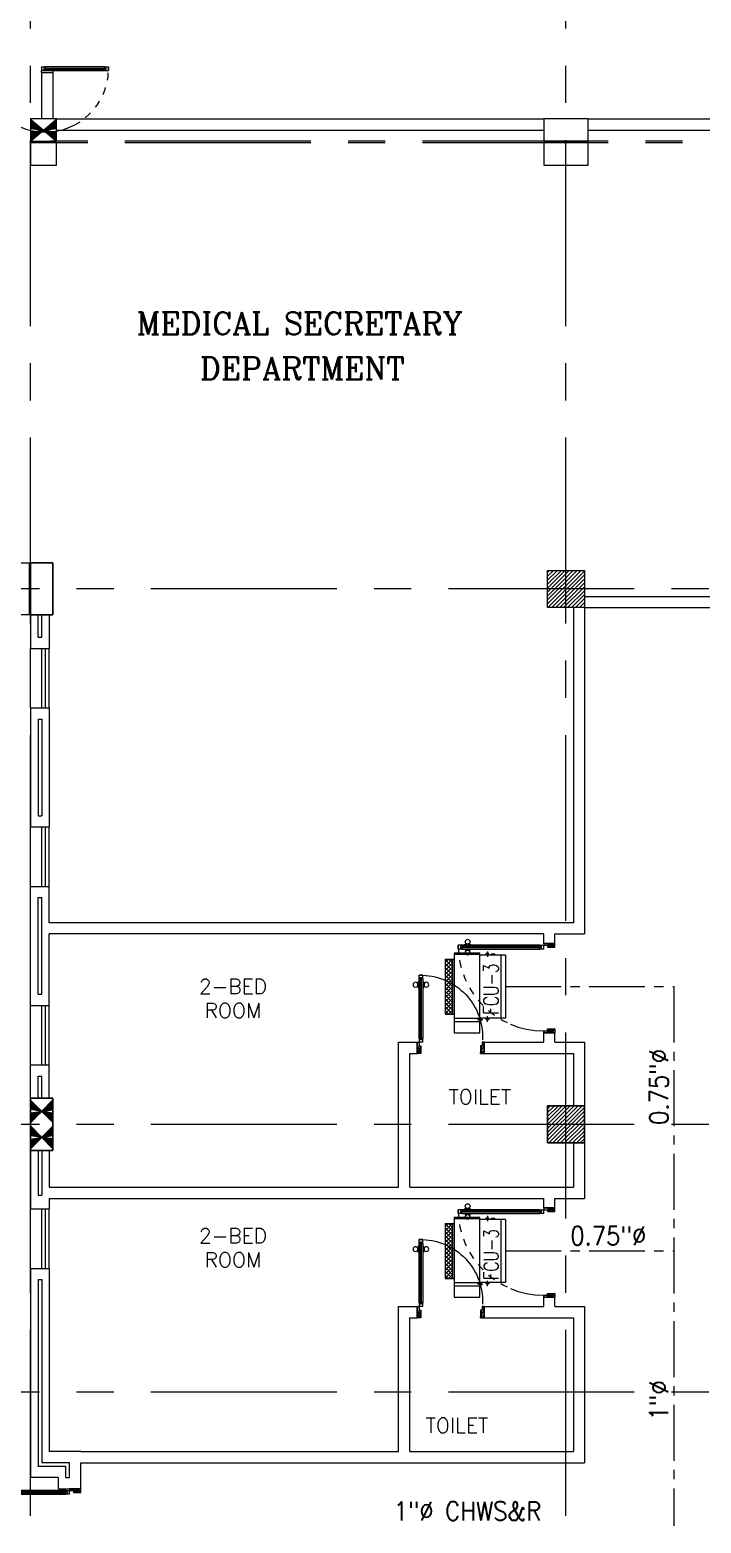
# Model space of a CAD drawing. Extents: x 417866029 to 417866302, y 43498045 to 43498122.
# Drawn here: x 417866063.03 to 417866072.06, y 43498060.41 to 43498080.49 of the extents above; entities that cross this region are included whole.
import ezdxf
from ezdxf.enums import TextEntityAlignment as Align

# ---------------------------------------------------------------- set-up
doc = ezdxf.new("R2010")
doc.units = 0
doc.header["$MEASUREMENT"] = 0
for name, pattern in [('CENTER2', [1.125, 0.75, -0.125, 0.125, -0.125]), ('CENTERX2', [4, 2.5, -0.5, 0.5, -0.5]), ('HIDDEN', [0.375, 0.25, -0.125])]:
    doc.linetypes.add(name, pattern=pattern)
doc.layers.get('0').update_dxf_attribs({"linetype": 'CONTINUOUS'})
for name, color, linetype in [('AC-CH', 6, 'CENTER2'), ('AC-CHT', 2, 'CONTINUOUS'), ('AXES', 11, 'CENTERX2'), ('COL', 11, 'CONTINUOUS'), ('DOOR', 11, 'CONTINUOUS'), ('FCU', 6, 'CONTINUOUS'), ('HAT', 11, 'CONTINUOUS'), ('INSUL', 11, 'CONTINUOUS'), ('RM-NAME', 11, 'CONTINUOUS'), ('SUNI-FUR', 11, 'CONTINUOUS'), ('TEXTN', 2, 'CONTINUOUS'), ('WALL', 11, 'CONTINUOUS'), ('WIN', 11, 'CONTINUOUS')]:
    doc.layers.add(name, color=color, linetype=linetype)
doc.styles.add('KHRS2', font='ROMANS.shx', dxfattribs={"height": 200})
doc.styles.add('ROMANC', font='romanc', dxfattribs={"height": 0.1})
doc.styles.add('ROMANS', font='ROMANS.shx', dxfattribs={"width": 0.6})

# ---------------------------------------------------------------- blocks, each defined once
blk = doc.blocks.new('DOOR100')
at = {"layer": 'DOOR', "color": 7, "linetype": 'ByBlock'}
for p, q in [((-91.20000000018626, 1205.042457221396), (-91.20000000018626, 1140.242457221408)), ((-82.20000000018626, 1205.042457221396), (-91.20000000018626, 1205.042457221396)), ((-82.20000000018626, 1127.642457221402), (-82.20000000018626, 1217.642457221402)), ((-75.00000000011642, 1217.642457221402), (-82.20000000018626, 1217.642457221402)), ((-82.20000000018626, 1205.042457221396), (-82.20000000018626, 1140.242457221408)), ((-75.00000000011642, 1250), (-74.99999999959255, 1300.000000000029)), ((-75.00000000011642, 1300), (-25.00000000011642, 1300)), ((-25.00000000011642, 1300), (-75.00000000011642, 1300)), ((-58.00000000011642, 1250), (-75.00000000011642, 1250)), ((-58.00000000011642, 1250), (-58.00000000011642, 1270)), ((-42.00000000011642, 1270), (-58.00000000011642, 1270)), ((-42.00000000011642, 1250), (-42.00000000011642, 1270)), ((-25.00000000011642, 1250), (-42.00000000011642, 1250)), ((-25.00000000011642, 1250), (-25.00000000011642, 1300)), ((-25.00000000011642, 1217.642457221402), (-17.80000000004657, 1217.642457221402)), ((-17.80000000004657, 1127.642457221402), (-17.80000000004657, 1217.642457221402)), ((-17.80000000004657, 1205.042457221396), (-17.80000000004657, 1140.242457221408)), ((-17.80000000004657, 1205.042457221396), (-8.800000000046566, 1205.042457221396)), ((-8.800000000046566, 1205.042457221396), (-8.800000000046566, 1140.242457221408)), ((-82.20000000018626, 1140.242457221408), (-91.20000000018626, 1140.242457221408)), ((-75.00000000011642, 1127.642457221402), (-82.20000000018626, 1127.642457221402)), ((-25.00000000011642, 1127.642457221402), (-17.80000000004657, 1127.642457221402)), ((-17.80000000004657, 1140.242457221408), (-8.800000000046566, 1140.242457221408)), ((-1200, 0), (-1200, 150)), ((-1200, 150), (-1175, 150)), ((-1200, 150), (-1200, 0)), ((-1150, 0), (-1200, 113.7099299924448)), ((-1150, 0), (-1200, 40.1457343158545)), ((-1150, 0), (-1200, 0)), ((-1175, 150), (-1175, 100)), ((-1175, 100), (-1150, 100)), ((-1150, 0), (-1163.357286043465, 100)), ((-1150, 100), (-1150, 0)), ((-75, 200), (-58, 200)), ((-75, 150), (-75, 200)), ((-75, 150), (-25, 150)), ((-58, 200), (-58, 180)), ((-58, 180), (-42, 180)), ((-50, 0), (0, 113.7099299924448)), ((-50, 100), (-50, 0)), ((-50, 0), (-36.64271395653486, 100)), ((-25, 100), (-50, 100)), ((-50, 0), (0, 40.1457343158545)), ((-50, 0), (0, 0)), ((-42, 200), (-25, 200)), ((-42, 180), (-42, 200)), ((-25, 200), (-25, 150)), ((0, 150), (-25, 150)), ((-25, 150), (-25, 100)), ((0, 0), (0, 150)), ((0, 150), (0, 0))]:
    blk.add_line(p, q, dxfattribs=at)
at = {"layer": 'DOOR', "linetype": 'ByBlock'}
for p, q in [((-75.00000000011642, 1250), (-75, 200)), ((-58, 200), (-58.00000000011642, 1250)), ((-42, 200), (-42.00000000011642, 1250)), ((-25, 200), (-25.00000000011642, 1250))]:
    blk.add_line(p, q, dxfattribs=at)
at = {"layer": 'DOOR', "color": 7, "linetype": 'ByBlock'}
for centre in [(-123.5309442150756, 1172.642457221402), (23.53094421490096, 1172.642457221402)]:
    blk.add_circle(centre, 32.39999999998526, dxfattribs=at)
at = {"layer": 'DOOR', "linetype": 'HIDDEN', "ltscale": 0.5}
blk.add_arc((-24.99999999965075, 149.9999999994106), 1150.000000000618, 90, 179.9999999995831, dxfattribs=at)
at = {"layer": 'DOOR', "color": 7, "linetype": 'ByBlock'}
for centre, radius, start, end in [((-1150, 0), 154.4019578127773, 103.7142292212167, 108.8947114515936), ((-1150, 0), 134.4019578127773, 100.7199763555959, 111.8401506085482), ((-1150, 0), 94.40195781277725, 90, 121.981811965689), ((-1150, 0), 74.40195781277725, 90, 132.2235735847074), ((-1150, 0), 54.40195781277725, 90, 156.7926171089788), ((-1150, 0), 34.40195781277725, 90, 180), ((-1150, 0), 14.40195781277725, 90, 180), ((-50, 0), 94.40195781277725, 58.01818803431096, 90), ((-50, 0), 74.40195781277725, 47.7764264152926, 90), ((-50, 0), 54.40195781277725, 23.20738289102122, 90), ((-50, 0), 34.40195781277725, 0, 90), ((-50, 0), 14.40195781277725, 0, 90), ((-50, 0), 134.4019578127773, 68.15984939145177, 79.28002364440412), ((-50, 0), 114.4019578127773, 64.0838418833441, 77.3774258719247), ((-50, 0), 154.4019578127773, 71.10528854840643, 76.28577077878333)]:
    blk.add_arc(centre, radius, start, end, dxfattribs=at)
blk = doc.blocks.new('DOOR90')
at = {"layer": 'DOOR', "color": 7, "linetype": 'ByBlock'}
for p, q in [((-150, 0), (0, 0)), ((-150, 0), (-150, -25)), ((0, -50), (-113.7099299924448, 0)), ((0, -50), (-40.1457343158545, 0)), ((0, -50), (0, 0)), ((-1000, -25), (-1050, -25)), ((-1050, -75), (-1050, -25)), ((-1050, -25), (-1050, -75)), ((-1000, -75), (-1050, -74.99999999947613)), ((-1000, -41.9999999999709), (-1020, -41.9999999999709)), ((-1020, -42), (-1020, -58)), ((-1000, -58), (-1020, -58)), ((-1000, -25), (-1000, -41.9999999999709)), ((-1000, -58), (-1000, -75)), ((-877.6424572214019, -17.79999999995925), (-967.6424572214019, -17.79999999995925)), ((-967.6424572214019, -25), (-967.6424572214019, -17.79999999995925)), ((-967.6424572214019, -75), (-967.6424572214019, -82.20000000004075)), ((-877.6424572214019, -82.20000000004075), (-967.6424572214019, -82.20000000004075)), ((-955.0424572214251, -8.799999999959255), (-890.2424572213786, -8.799999999959255)), ((-955.0424572214251, -17.79999999995925), (-955.0424572214251, -8.799999999959255)), ((-955.0424572214251, -17.79999999995925), (-890.2424572213786, -17.79999999995925)), ((-955.0424572214251, -82.20000000004075), (-890.2424572213786, -82.20000000004075)), ((-955.0424572214251, -82.20000000004075), (-955.0424572214251, -91.20000000004075)), ((-955.0424572214251, -91.20000000004075), (-890.2424572213786, -91.20000000004075)), ((-890.2424572213786, -17.79999999995925), (-890.2424572213786, -8.799999999959255)), ((-890.2424572213786, -82.20000000004075), (-890.2424572213786, -91.20000000004075)), ((-877.6424572214019, -25), (-877.6424572214019, -17.79999999995925)), ((-877.6424572214019, -75), (-877.6424572214019, -82.20000000004075)), ((-200, -25), (-150, -25)), ((-200, -42), (-200, -25)), ((-180, -42), (-200, -42)), ((-200, -58), (-180, -58)), ((-200, -75), (-200, -58)), ((-150, -75), (-200, -75)), ((-180, -58), (-180, -42)), ((-150, -25), (-100, -25)), ((-150, -75), (-150, -25)), ((-100, -25), (-100, -50)), ((0, -50), (-100, -36.64271395650576)), ((-100, -50), (0, -50)), ((-150, -875), (-100, -875)), ((-150, -900), (-150, -875)), ((-150, -900), (0, -900)), ((0, -900), (-150, -900)), ((0, -850), (-113.7099299924448, -900)), ((-100, -875), (-100, -850)), ((0, -850), (-100, -863.3572860434942)), ((-100, -850), (0, -850)), ((0, -850), (-40.1457343158545, -900)), ((0, -850), (0, -900))]:
    blk.add_line(p, q, dxfattribs=at)
at = {"layer": 'DOOR', "linetype": 'ByBlock'}
for p, q in [((-200, -25), (-1000, -25)), ((-200, -42), (-1000, -41.9999999999709)), ((-200, -58), (-1000, -58)), ((-1000, -75), (-200, -75))]:
    blk.add_line(p, q, dxfattribs=at)
at = {"layer": 'DOOR', "color": 7, "linetype": 'ByBlock'}
for centre in [(-922.6424572214019, 23.53094421501737), (-922.6424572214019, -123.5309442149592)]:
    blk.add_circle(centre, 32.39999999998526, dxfattribs=at)
for centre, radius, start, end in [((0, -50), 154.4019578127773, 161.1052885482714, 166.2857707768669), ((0, -50), 94.40195781277725, 148.0181880328085, 180), ((0, -50), 134.4019578127773, 158.159849394549, 169.2800236450682), ((0, -50), 114.4019578127773, 154.0838418822192, 167.37742587102), ((0, -50), 74.40195781277725, 137.7764264185456, 180), ((0, -50), 54.40195781277725, 113.2073828924446, 180), ((0, -50), 34.40195781277725, 90, 180), ((0, -50), 14.40195781277725, 90, 180), ((0, -850), 154.4019578127773, 193.7142292231331, 198.8947114517286), ((0, -850), 134.4019578127773, 190.7199763549318, 201.840150605451), ((0, -850), 94.40195781277725, 180, 211.9818119671915), ((0, -850), 74.40195781277725, 180, 222.2235735814543), ((0, -850), 54.40195781277725, 180, 246.7926171075554), ((0, -850), 34.40195781277725, 180, 270), ((0, -850), 14.40195781277725, 180, 270)]:
    blk.add_arc(centre, radius, start, end, dxfattribs=at)
at = {"layer": 'DOOR', "linetype": 'HIDDEN', "ltscale": 0.5}
blk.add_arc((-222.2222222220153, -49.99999999976717), 828.155208510499, 178.270116378131, 275.0030377036063, dxfattribs=at)
blk = doc.blocks.new('A$C272A55A0')
at = {"layer": 'DOOR', "color": 0, "linetype": 'ByBlock'}
for p, q in [((-0.0001203324354719371, 900.3541752648598), (-0.0001203324500238523, 1050.354175264831)), ((49.99987966756453, 1050.354175264918), (-0.0001203324354719371, 1050.354175264918)), ((49.99987966756453, 950.354175264918), (49.99987966756453, 1050.354175264918)), ((1749.999879667535, 950.354175264918), (1749.999879667535, 1050.354175264918)), ((1749.999879667535, 1050.354175264918), (1799.999879667535, 1050.354175264918)), ((1799.999879667535, 1050.354175264918), (1799.999879667535, 900.354175264918)), ((-0.0001203324354719371, 900.354175264918), (24.99987966756453, 900.354175264918)), ((24.99987966756453, 950.354175264918), (49.99987966756453, 950.354175264918)), ((24.99987966756453, 900.354175264918), (24.99987966756453, 950.354175264918)), ((74.99987966756453, 900.354175264918), (24.99987966756453, 900.354175264918)), ((24.99987966756453, 850.354175264918), (24.99987966756453, 900.354175264918)), ((41.99987966756453, 850.354175264918), (24.99987966756453, 850.354175264918)), ((57.99987966756453, 870.354175264918), (41.99987966756453, 870.354175264918)), ((41.99987966756453, 870.354175264918), (41.99987966756453, 850.354175264918)), ((57.99987966756453, 850.354175264918), (57.99987966756453, 870.354175264918)), ((74.99987966756453, 850.354175264918), (57.99987966756453, 850.354175264918)), ((74.99987966756453, 900.354175264918), (74.99987966756453, 850.354175264918)), ((1724.999879667535, 900.354175264918), (1774.999879667535, 900.354175264918)), ((1724.999879667535, 900.354175264918), (1724.999879667535, 850.354175264918)), ((1724.999879667535, 850.354175264918), (1741.999879667535, 850.354175264918)), ((1741.999879667535, 870.354175264918), (1757.999879667535, 870.354175264918)), ((1741.999879667535, 850.354175264918), (1741.999879667535, 870.354175264918)), ((1774.999879667535, 950.354175264918), (1749.999879667535, 950.354175264918)), ((1757.999879667535, 870.354175264918), (1757.999879667535, 850.354175264918)), ((1757.999879667535, 850.354175264918), (1774.999879667535, 850.354175264918)), ((1774.999879667535, 900.354175264918), (1774.999879667535, 950.354175264918)), ((1799.999879667535, 900.354175264918), (1774.999879667535, 900.354175264918)), ((1774.999879667535, 850.354175264918), (1774.999879667535, 900.354175264918)), ((24.99987966756453, 50.35417526491801), (41.99987966753542, 50.35417526491801)), ((24.99987966756453, 50.35417526491801), (24.99987966756453, 0.3541752649180125)), ((24.99987966756453, 0.3541752649180125), (74.99987966756453, 0.3541752649180125)), ((74.99987966756453, 0.3541752649180125), (24.99987966756453, 0.3541752649180125)), ((41.99987966753542, 50.35417526491801), (41.99987966753542, 30.35417526491801)), ((41.99987966756453, 30.35417526491801), (57.99987966756453, 30.35417526491801)), ((57.99987966756453, 50.35417526491801), (74.99987966756453, 50.35417526491801)), ((57.99987966756453, 50.35417526491801), (57.99987966756453, 30.35417526491801)), ((74.99987966756453, 50.35417526491801), (74.99987966704066, 0.3541752648889087)), ((1717.799879667495, 160.1117180435103), (1708.799879667495, 160.1117180435103)), ((1708.799879667495, 95.31171804352198), (1708.799879667495, 160.1117180435103)), ((1717.799879667495, 95.31171804352198), (1708.799879667495, 95.31171804352198)), ((1724.999879667535, 172.7117180435162), (1717.799879667495, 172.7117180435162)), ((1717.799879667495, 172.7117180435162), (1717.799879667495, 82.71171804351616)), ((1717.799879667495, 95.31171804352198), (1717.799879667495, 160.1117180435103)), ((1724.999879667535, 82.71171804351616), (1717.799879667495, 82.71171804351616)), ((1741.999879667535, 50.35417526491801), (1724.999879667535, 50.35417526491801)), ((1724.999879667535, 50.35417526491801), (1724.999879668059, 0.3541752648889087)), ((1774.999879667535, 0.3541752649180125), (1724.999879667535, 0.3541752649180125)), ((1724.999879667535, 0.3541752649180125), (1774.999879667535, 0.3541752649180125)), ((1741.999879667535, 50.35417526491801), (1741.999879667535, 30.35417526491801)), ((1757.999879667535, 30.35417526491801), (1741.999879667535, 30.35417526491801)), ((1774.999879667535, 50.35417526491801), (1757.999879667565, 50.35417526491801)), ((1757.999879667565, 50.35417526491801), (1757.999879667565, 30.35417526491801)), ((1774.999879667535, 172.7117180435162), (1782.199879667576, 172.7117180435162)), ((1774.999879667535, 82.71171804351616), (1782.199879667576, 82.71171804351616)), ((1774.999879667535, 50.35417526491801), (1774.999879667535, 0.3541752649180125)), ((1782.199879667576, 172.7117180435162), (1782.199879667576, 82.71171804351616)), ((1782.199879667576, 160.1117180435103), (1791.199879667576, 160.1117180435103)), ((1782.199879667576, 95.31171804352198), (1782.199879667576, 160.1117180435103)), ((1782.199879667576, 95.31171804352198), (1791.199879667576, 95.31171804352198)), ((1791.199879667576, 95.31171804352198), (1791.199879667576, 160.1117180435103))]:
    blk.add_line(p, q, dxfattribs=at)
at = {"layer": 'DOOR', "color": 9, "linetype": 'ByBlock'}
for p, q in [((49.99987966756453, 1050.354175264918), (-0.0001203324354719371, 1010.208440949064)), ((49.99987966756453, 1050.354175264918), (-0.0001203324354719371, 936.6442452724732)), ((49.99987966756453, 1050.354175264918), (36.64259362407029, 950.354175264918)), ((1749.999879667535, 1050.354175264918), (1799.999879667535, 1010.208440949064)), ((1749.999879667535, 1050.354175264918), (1799.999879667535, 936.6442452724732)), ((1749.999879667535, 1050.354175264918), (1763.35716571103, 950.354175264918))]:
    blk.add_line(p, q, dxfattribs=at)
at = {"layer": 'DOOR', "linetype": 'ByBlock'}
for p, q in [((24.99987966756453, 850.354175264918), (24.99987966756453, 50.35417526491801)), ((41.99987966756453, 850.354175264918), (41.99987966753542, 50.35417526491801)), ((57.99987966756453, 850.354175264918), (57.99987966756453, 50.35417526491801)), ((74.99987966756453, 50.35417526491801), (74.99987966756453, 850.354175264918)), ((1724.999879667535, 50.35417526491801), (1724.999879667535, 850.354175264918)), ((1741.999879667535, 850.354175264918), (1741.999879667535, 50.35417526491801)), ((1757.999879667535, 850.354175264918), (1757.999879667565, 50.35417526491801)), ((1774.999879667535, 850.354175264918), (1774.999879667535, 50.35417526491801))]:
    blk.add_line(p, q, dxfattribs=at)
at = {"layer": 'DOOR', "color": 0, "linetype": 'ByBlock'}
for centre in [(1676.468935452576, 127.7117180435162), (1823.530823882553, 127.7117180435162)]:
    blk.add_circle(centre, 32.39999999998526, dxfattribs=at)
at = {"layer": 'DOOR', "color": 9, "linetype": 'ByBlock'}
for centre, radius, start, end in [((49.99987966756453, 1050.354175264918), 54.40195781277725, 203.2073828919769, 270), ((49.99987966756453, 1050.354175264918), 34.40195781277725, 180, 270), ((49.99987966756453, 1050.354175264918), 14.40195781277725, 180, 270), ((1749.999879667535, 1050.354175264918), 14.40195781277725, 270, 0), ((1749.999879667535, 1050.354175264918), 34.40195781277725, 270, 0), ((1749.999879667535, 1050.354175264918), 54.40195781277725, 270, 336.7926171080232), ((49.99987966756453, 1050.354175264918), 74.40195781277725, 227.7764264168309, 270), ((49.99987966756453, 1050.354175264918), 94.40195781277725, 238.0181880330829, 270), ((49.99987966756453, 1050.354175264918), 114.4019578127773, 244.083841882062, 257.3774258712915), ((49.99987966756453, 1050.354175264918), 134.4019578127773, 248.1598493930308, 259.2800236451595), ((49.99987966756453, 1050.354175264918), 154.4019578127773, 251.1052885492919, 256.2857707775486), ((1749.999879667535, 1050.354175264918), 74.40195781277725, 270, 312.2235735831691), ((1749.999879667535, 1050.354175264918), 94.40195781277725, 270, 301.9818119669171), ((1749.999879667535, 1050.354175264918), 114.4019578127773, 282.6225741287084, 295.916158117938), ((1749.999879667535, 1050.354175264918), 134.4019578127773, 280.7199763548405, 291.8401506069692), ((1749.999879667535, 1050.354175264918), 154.4019578127773, 283.7142292224514, 288.8947114507081)]:
    blk.add_arc(centre, radius, start, end, dxfattribs=at)
at = {"layer": 'DOOR', "linetype": 'HIDDEN', "ltscale": 0.5}
for centre, radius, start, end in [((49.99987966756453, 851.395841931575), 851.4087845464003, 268.3173765331032, 3.296482377102192), ((1749.999879667521, 851.3958419315459), 851.4087845463584, 176.7035176228957, 271.6826234668978)]:
    blk.add_arc(centre, radius, start, end, dxfattribs=at)
at = {"layer": 'WALL', "linetype": 'ByBlock'}
blk.add_line((1799.999879667565, 900.3541752650344), (1799.99987966755, 1050.354175265005), dxfattribs=at)
blk = doc.blocks.new('fe-door')
at = {"layer": 'DOOR', "color": 0, "linetype": 'ByBlock'}
for p, q in [((-899.9999999998836, 1774.999999999971), (-899.9999999998836, 1724.999999999971)), ((-899.9999999998836, 1724.999999999971), (-899.9999999998836, 1774.999999999971)), ((-849.9999999998836, 1774.999999999971), (-899.9999999998836, 1774.999999999971)), ((-849.9999999998836, 1724.999999999971), (-899.9999999999418, 1725.000000000495)), ((-869.9999999998836, 1757.999999999971), (-869.9999999998836, 1741.999999999971)), ((-849.9999999998836, 1758), (-869.9999999998836, 1758)), ((-849.9999999998836, 1741.999999999971), (-869.9999999998836, 1741.999999999971)), ((-849.9999999998836, 1774.999999999971), (-849.9999999998836, 1758)), ((-849.9999999998836, 1741.999999999971), (-849.9999999998836, 1724.999999999971)), ((-817.6424572212854, 1774.999999999971), (-817.6424572212854, 1782.200000000012)), ((-727.6424572212854, 1782.200000000012), (-817.6424572212854, 1782.200000000012)), ((-817.6424572212854, 1724.999999999971), (-817.6424572212854, 1717.79999999993)), ((-727.6424572212854, 1717.79999999993), (-817.6424572212854, 1717.79999999993)), ((-805.0424572213087, 1782.200000000012), (-805.0424572213087, 1791.200000000012)), ((-805.0424572213087, 1791.200000000012), (-740.2424572213204, 1791.200000000012)), ((-805.0424572213087, 1782.200000000012), (-740.2424572213204, 1782.200000000012)), ((-805.0424572213087, 1717.79999999993), (-805.0424572213087, 1708.79999999993)), ((-805.0424572213087, 1717.79999999993), (-740.2424572213204, 1717.79999999993)), ((-805.0424572213087, 1708.79999999993), (-740.2424572213204, 1708.79999999993)), ((-740.2424572213204, 1782.200000000012), (-740.2424572213204, 1791.200000000012)), ((-740.2424572213204, 1717.79999999993), (-740.2424572213204, 1708.79999999993)), ((-727.6424572212854, 1774.999999999971), (-727.6424572212854, 1782.200000000012)), ((-727.6424572212854, 1724.999999999971), (-727.6424572212854, 1717.79999999993)), ((-49.99999999988358, 1757.999999999971), (-49.99999999988358, 1774.999999999971)), ((-49.99999999988358, 1774.999999999971), (1.164153218269348e-10, 1774.999999999971)), ((-29.99999999988358, 1757.999999999971), (-49.99999999988358, 1757.999999999971)), ((-49.99999999988358, 1724.999999999971), (-49.99999999988358, 1741.999999999971)), ((-49.99999999988358, 1741.999999999971), (-29.99999999988358, 1741.999999999971)), ((1.164153218269348e-10, 1724.999999999971), (-49.99999999988358, 1724.999999999971)), ((-29.99999999988358, 1741.999999999971), (-29.99999999988358, 1757.999999999971)), ((150.0000000001164, 1799.999999999971), (1.164153218269348e-10, 1799.999999999971)), ((1.164153218269348e-10, 1799.999999999971), (1.164153218269348e-10, 1774.999999999971)), ((1.164153218269348e-10, 1724.999999999971), (1.164153218269348e-10, 1774.999999999971)), ((1.164153218269348e-10, 1774.999999999971), (150.0000000001164, 1774.999999999967)), ((150.0000000001164, 1774.999999999967), (150.0000000001164, 1799.999999999971)), ((1.164153218269348e-10, 75), (1.164153218269348e-10, 25)), ((1.164153218269348e-10, 75), (50.00000000011642, 75)), ((1.164153218269348e-10, 0), (1.164153218269348e-10, 25)), ((1.164153218269348e-10, 25), (50.00000000011642, 25)), ((150.0000000001164, 24.99999999999636), (1.164153218269348e-10, 25)), ((0, 0), (150, -1.455191522836685e-11)), ((30.00000000011642, 58), (30.00000000011642, 42)), ((50.00000000011642, 58), (30.00000000011642, 58)), ((30.00000000011642, 42), (50.00000000011642, 42)), ((50.00000000011642, 75), (50.00000000011642, 58)), ((50.00000000011642, 42), (50.00000000011642, 25)), ((150.0000000001164, 24.99999999999636), (150.0000000001164, 0)), ((850.0000000001164, 58), (850.0000000001164, 75)), ((850.0000000001164, 75), (900.0000000001746, 74.99999999947613)), ((850.0000000001164, 58), (870.0000000001164, 58)), ((850.0000000001164, 25), (850.0000000001164, 41.9999999999709)), ((850.0000000001164, 41.9999999999709), (870.0000000001164, 41.9999999999709)), ((850.0000000001164, 25), (900.0000000001164, 25)), ((870.0000000001164, 42), (870.0000000001164, 58)), ((900.0000000001164, 25), (900.0000000001164, 75)), ((900.0000000001164, 75), (900.0000000001164, 25))]:
    blk.add_line(p, q, dxfattribs=at)
at = {"layer": 'DOOR', "linetype": 'ByBlock'}
for p, q in [((-49.99999999988358, 1774.999999999971), (-849.9999999998836, 1774.999999999971)), ((-49.99999999988358, 1757.999999999971), (-849.9999999998836, 1758)), ((-49.99999999988358, 1741.999999999971), (-849.9999999998836, 1741.999999999971)), ((-849.9999999998836, 1724.999999999971), (-49.99999999988358, 1724.999999999971)), ((850.0000000001164, 75), (50.00000000011642, 75)), ((50.00000000011642, 58), (850.0000000001164, 58)), ((50.00000000011642, 42), (850.0000000001164, 41.9999999999709)), ((50.00000000011642, 25), (850.0000000001164, 25))]:
    blk.add_line(p, q, dxfattribs=at)
at = {"layer": 'DOOR', "color": 0, "linetype": 'ByBlock'}
for centre in [(-772.6424572212854, 1823.530944214988), (-772.6424572212854, 1676.469055785012)]:
    blk.add_circle(centre, 32.39999999998526, dxfattribs=at)
at = {"layer": 'DOOR', "linetype": 'HIDDEN', "ltscale": 0.5}
for centre, radius, start, end in [((-48.95833333325572, 1749.999999999956), 851.4087845463584, 178.317376533042, 273.2964823759968), ((48.95833333348855, 50), 851.4087845464003, 358.317376533042, 93.29648237599677)]:
    blk.add_arc(centre, radius, start, end, dxfattribs=at)
at = {"layer": 'WALL'}
for p, q in [((1.164153218269348e-10, 1799.999050980739), (149.9999999971478, 1799.999999999985)), ((1.164153218269348e-10, 0.0009490192023804411), (149.9999999971478, -1.455191522836685e-11))]:
    blk.add_line(p, q, dxfattribs=at)
at = {"layer": 'WALL', "linetype": 'ByBlock'}
blk.add_line((2.328306436538696e-10, 1800), (150.0000000001746, 1799.999999999985), dxfattribs=at)
blk = doc.blocks.new('RM1')
at = {"layer": 'RM-NAME', "style": 'ROMANS'}
for tag, p in [('ROOMNAME1', (0, 323.8095238059759)), ('ROOMNAME2', (0, 0))]:
    blk.add_attdef(tag, text='', height=200, dxfattribs=at).set_placement(p, align=Align.MIDDLE)
blk = doc.blocks.new('3')
at = {"layer": 'SUNI-FUR', "linetype": 'Continuous'}
for p, q in [((-0.3038749999832362, 0), (-0.3038749999832362, -0.1919021803914802)), ((0.3038749999832362, 0), (-0.3038749999832362, 0)), ((0.3038749999832362, -0.1919021803914802), (0.3038749999832362, 0)), ((0.3038749999832362, -0.03899999999703141), (-0.3038749999832362, -0.03899999999703141)), ((-0.3038749999832362, -0.1919021803914802), (-0.2537395465769805, -0.1919021803914802)), ((-0.2713750000111759, -0.2275000000008731), (-0.2713750000111759, -0.1919021803914802)), ((-0.2537395465769805, -0.1919021803914802), (-0.238720245717559, -0.1495635436149314)), ((-0.2388749999809079, -0.2275000000008731), (-0.2388749999809079, -0.1499997879291186)), ((0.03249999997206032, -0.1299999999973807), (-0.03249999997206032, -0.1299999999973807)), ((0.01561226090416312, -0.02104387585131917), (-0.01548742386512458, -0.02104387585131917)), ((0, -0.005494033466675319), (0, -0.03659371823596302)), ((0, -0.09750000000349246), (0, -0.1624999999912689)), ((0.238720245717559, -0.1495635436149314), (0.2537395465769805, -0.1919021803914802)), ((0.2388749999809079, -0.1499997879291186), (0.2388749999809079, -0.2275000000008731)), ((0.2537395465769805, -0.1919021803914802), (0.3038749999832362, -0.1919021803914802)), ((0.2713750000111759, -0.1919021803914802), (0.2713750000111759, -0.2275000000008731))]:
    blk.add_line(p, q, dxfattribs=at)
for centre, radius in [((-0.0650000000023283, -0.02104387585131917), 0.0124398739012905), ((0, -0.1299999999973807), 0.0325), ((0, -0.02104387585131917), 0.01554984237661312), ((0.0650000000023283, -0.02104387585131917), 0.0124398739012905)]:
    blk.add_circle(centre, radius, dxfattribs=at)
for centre, radius, start, end in [((-0.1910724203335121, -0.2351560345923644), 0.08066671658093155, 174.5538912334385, 214.6730300078723), ((-0.08283815230242908, -0.1602864246815443), 0.2122726255374662, 214.6730300078723, 239.0867243169377), ((-0.1867753588594496, -0.2338146441688878), 0.05248092355793879, 173.0892756059042, 213.2084143777663), ((-0.08509141037939116, -0.2667266654680134), 0.1932071845740461, 117.0376687060199, 142.6694955167092), ((-0.08283815230242908, -0.1602864246815443), 0.179772625537042, 214.6730300078723, 239.0867243169377), ((0.2044767736224458, -0.3730975217476953), 0.4333317629427983, 163.2738823502559, 167.3750245371916), ((0.1040080751990899, -0.3429055411324953), 0.3284245893956935, 144.0391714490524, 163.2738823502559), ((-0.03540522663388401, -0.08107343887240859), 0.3046012752354017, 239.0867243169377, 256.0699268853614), ((-0.03540522663388401, -0.08107343887240859), 0.2721012752353155, 239.0867243169377, 256.0699268853614), ((-0.02798397233709693, -0.3650762390025193), 0.3068294186428528, 103.0864522054992, 118.1877848910294), ((0.05371405609184876, -0.3121239022075315), 0.26967926810929, 118.7422214191455, 143.057770113366), ((0, 0.06167111099784961), 0.4516711109983476, 256.0699268853614, 270), ((0, 0.06167111099784961), 0.4191711109984055, 256.0699268853614, 270), ((-0.0077738540712744, -0.5280435225940892), 0.4704553958598431, 89.05319546735964, 100.9895314909876), ((-0.01199458306655288, -0.1889930602992536), 0.1301316297038645, 84.85355378734879, 119.4454204634592), ((0.003105796058662236, -0.227525545975368), 0.1681744406257882, 61.4441310696504, 91.16775382293923), ((0, -0.5270820883306442), 0.46942972922065, 78.06366397598293, 90), ((0, 0.06167111099784961), 0.4191711109984059, 270, 283.9300731146386), ((0, 0.06167111099784961), 0.4516711109985173, 270, 283.9300731146386), ((-0.04034562007291242, -0.2967185260422411), 0.2497725166018477, 35.96082855094759, 60.2763772459017), ((0.03378696407889947, -0.3672538703685859), 0.3060693356257173, 62.96233129398013, 78.06366397598293), ((0.03540522663388401, -0.08107343887240859), 0.2721012752353266, 283.9300731146386, 300.9132756830623), ((0.03540522663388401, -0.08107343887240859), 0.3046012752353072, 283.9300731146386, 300.9132756830623), ((-0.1040080751990899, -0.3429055411324953), 0.328424589395826, 16.72611764974415, 35.96082855094759), ((0.08509141037939116, -0.2667266654680134), 0.1932071845739699, 37.33050448329077, 62.96233129398013), ((0.08931537065654993, -0.1711033794053947), 0.1671646571187997, 300.9132756830623, 325.3269699921277), ((0.08931537065654993, -0.1711033794053947), 0.1996646571187815, 300.9132756830623, 325.3269699921277), ((-0.2044767736224458, -0.3730975217476953), 0.4333317629425483, 12.73586149182653, 16.72611764974415), ((0.1708444044343196, -0.2275000000008731), 0.0680305955913525, 325.3269699917848, 0), ((0.1708444044343196, -0.2275000000008731), 0.1005305955913585, 325.3269699921277, 0)]:
    blk.add_arc(centre, radius, start, end, dxfattribs=at)
blk = doc.blocks.new('*X72')
at = {"color": 0}
for p, q in [((227928.5557043091, 132681.2722784811), (228397.0173996396, 133149.7339738117)), ((227928.5557043091, 132734.3052870701), (228343.9843910506, 133149.7339738117)), ((227928.5557043091, 132787.3382956591), (228290.9513824616, 133149.7339738117)), ((227928.5557043091, 132840.3713042481), (228237.9183738726, 133149.7339738117)), ((227928.5557043091, 132893.4043128371), (228184.8853652836, 133149.7339738117)), ((227928.5557043091, 132946.4373214261), (228131.8523566947, 133149.7339738117)), ((227928.5557043091, 132999.4703300151), (228078.8193481057, 133149.7339738117)), ((227928.5557043091, 133052.5033386041), (228025.7863395167, 133149.7339738117)), ((227928.5557043091, 133105.5363471931), (227972.7533309277, 133149.7339738117)), ((227950.0504082286, 132649.7339738117), (228428.555704309, 133128.2392698921)), ((228003.0834168176, 132649.7339738117), (228428.555704309, 133075.2062613031)), ((228056.1164254066, 132649.7339738117), (228428.555704309, 133022.1732527141)), ((228109.1494339956, 132649.7339738117), (228428.555704309, 132969.1402441251)), ((228162.1824425846, 132649.7339738117), (228428.555704309, 132916.1072355361)), ((228215.2154511736, 132649.7339738117), (228428.555704309, 132863.0742269471)), ((228268.2484597625, 132649.7339738117), (228428.555704309, 132810.0412183581)), ((228321.2814683515, 132649.7339738117), (228428.555704309, 132757.0082097691)), ((228374.3144769405, 132649.7339738117), (228428.555704309, 132703.9752011801))]:
    blk.add_line(p, q, dxfattribs=at)
blk = doc.blocks.new('COL50')
at = {"layer": 'COL'}
blk.add_lwpolyline([(-249.9999999999709, 250), (-249.9999999999418, -250), (250, -250), (249.9999999999709, 250)], close=True, dxfattribs=at)
blk = doc.blocks.new('*X68')
at = {"color": 0}
for p, q in [((227928.5557043091, 139893.7614465839), (228384.5282315368, 140349.7339738117)), ((227928.5557043091, 139946.7944551729), (228331.4952229478, 140349.7339738117)), ((227928.5557043091, 139999.8274637619), (228278.4622143588, 140349.7339738117)), ((227928.5557043091, 140052.8604723509), (228225.4292057698, 140349.7339738117)), ((227928.5557043091, 140105.8934809399), (228172.3961971808, 140349.7339738117)), ((227928.5557043091, 140158.9264895289), (228119.3631885919, 140349.7339738117)), ((227928.5557043091, 140211.9594981179), (228066.3301800029, 140349.7339738117)), ((227928.5557043091, 140264.9925067069), (228013.2971714139, 140349.7339738117)), ((227928.5557043091, 140318.0255152959), (227960.2641628249, 140349.7339738117)), ((227937.5612401258, 139849.7339738117), (228428.555704309, 140340.7284379949)), ((227990.5942487148, 139849.7339738117), (228428.555704309, 140287.6954294059)), ((228043.6272573038, 139849.7339738117), (228428.555704309, 140234.6624208169)), ((228096.6602658928, 139849.7339738117), (228428.555704309, 140181.6294122279)), ((228149.6932744818, 139849.7339738117), (228428.555704309, 140128.5964036389)), ((228202.7262830708, 139849.7339738117), (228428.555704309, 140075.5633950499)), ((228255.7592916597, 139849.7339738117), (228428.555704309, 140022.5303864609)), ((228308.7923002488, 139849.7339738117), (228428.555704309, 139969.4973778719)), ((228361.8253088378, 139849.7339738117), (228428.555704309, 139916.4643692829)), ((228414.8583174267, 139849.7339738117), (228428.555704309, 139863.4313606939))]:
    blk.add_line(p, q, dxfattribs=at)
blk = doc.blocks.new('C7')
at = {"layer": 'HAT'}
h = blk.add_hatch(dxfattribs=at)
h.set_pattern_fill('ANSI31', color=256, scale=300, style=0)
h.set_pattern_definition([(45, (-248876.1822811714, -51411.00533739352), (-26.51650429449553, 26.51650429449553), [])])
h.paths.add_polyline_path([(350.0000000000291, 299.9999999999709), (250.0000000001455, 299.9999999999709), (-5.820766091346741e-11, 300), (0, 0), (350, -7.275957614183426e-12)])
at = {"layer": 'COL'}
blk.add_lwpolyline([(-2.91038304567337e-11, 300), (-5.820766091346741e-11, 0), (350, 0), (350.0000000000291, 300)], close=True, dxfattribs=at)
blk = doc.blocks.new('C5')
at = {"layer": 'HAT', "linetype": 'ByBlock'}
h = blk.add_hatch(dxfattribs=at)
h.set_pattern_fill('ANSI31', color=256, scale=300, style=0)
h.set_pattern_definition([(45, (-223356.1822811712, -51411.00533739349), (-26.51650429449553, 26.51650429449553), [])])
h.paths.add_polyline_path([(300.0000000001455, 300.0000000000218), (0, 300.0000000000146), (0, 1.455191522836685e-11), (300.0000000001164, 3.637978807091713e-11)])
h.paths.add_polyline_path([(599.9999999999709, 300.0000000000073), (300.0000000001455, 300.0000000000073), (300.0000000000873, 4.365574568510056e-11), (600, 6.548361852765083e-11)])
at = {"layer": 'COL'}
blk.add_lwpolyline([(600, 300.0000000000509), (0, 300.0000000000218), (0, 2.91038304567337e-11), (600, 5.820766091346741e-11)], close=True, dxfattribs=at)
blk = doc.blocks.new('C11')
at = {"layer": 'HAT'}
h = blk.add_hatch(dxfattribs=at)
h.set_pattern_fill('ANSI31', color=256, scale=300, style=0)
h.set_pattern_definition([(45, (-248556.1822811713, -75061.0053373936), (-26.51650429449553, 26.51650429449553), [])])
h.paths.add_polyline_path([(300.0000000000291, 700), (-2.91038304567337e-11, 700), (0, 349.9999999998981), (300.0000000000291, 349.9999999998981)])
h.paths.add_polyline_path([(300, 349.9999999998981), (-2.91038304567337e-11, 349.9999999998981), (-2.91038304567337e-11, 0), (300.0000000000291, 0)])
at = {"layer": 'COL'}
blk.add_lwpolyline([(300.0000000000291, 700), (299.9999999999709, 0), (0, 0), (0, 700)], close=True, dxfattribs=at)
blk = doc.blocks.new('C11D')
at = {"layer": 'COL', "linetype": 'ByBlock'}
for p in [(-320.0000000003783, 0), (0, 0)]:
    blk.add_blockref('C11', p, dxfattribs=at)
blk = doc.blocks.new('*X36')
at = {"color": 0}
for p, q in [((16890.47746209932, -2466.570672882412), (16943.4517006644, -2413.596434317336)), ((16890.47746209932, -2519.603681471403), (16990.47746209933, -2419.603681471401)), ((16990.47746209933, -2565.49912589376), (16890.47746209932, -2465.499125893757)), ((16890.47746209932, -2572.636690060394), (16990.47746209933, -2472.636690060392)), ((16990.47746209933, -2618.532134482751), (16890.47746209932, -2518.532134482748)), ((16890.47746209932, -2625.669698649385), (16990.47746209933, -2525.669698649383)), ((16990.47746209933, -2671.565143071742), (16890.47746209932, -2571.565143071739)), ((16890.47746209932, -2678.702707238376), (16990.47746209933, -2578.702707238374)), ((16990.47746209933, -2512.466117304769), (16891.6077791119, -2413.596434317336)), ((16990.47746209933, -2459.433108715778), (16944.64078770089, -2413.596434317336)), ((16990.47746209933, -2724.598151660733), (16890.47746209932, -2624.59815166073)), ((16890.47746209932, -2731.735715827367), (16990.47746209933, -2631.735715827365)), ((16990.47746209933, -2777.631160249724), (16890.47746209932, -2677.631160249721)), ((16890.47746209932, -2784.768724416358), (16990.47746209933, -2684.768724416357)), ((16990.47746209933, -2830.664168838715), (16890.47746209932, -2730.664168838713)), ((16890.47746209932, -2837.801733005349), (16990.47746209933, -2737.801733005348)), ((16990.47746209933, -2883.697177427706), (16890.47746209932, -2783.697177427704)), ((16890.47746209932, -2890.83474159434), (16990.47746209933, -2790.834741594339)), ((16990.47746209933, -2936.730186016697), (16890.47746209932, -2836.730186016694)), ((16890.47746209932, -2943.867750183331), (16990.47746209933, -2843.86775018333)), ((16990.47746209933, -2989.763194605689), (16890.47746209932, -2889.763194605686)), ((16890.47746209932, -2996.900758772323), (16990.47746209933, -2896.900758772321)), ((16990.47746209933, -3042.796203194679), (16890.47746209932, -2942.796203194677)), ((16890.47746209932, -3049.933767361314), (16990.47746209933, -2949.933767361312)), ((16990.47746209933, -3095.82921178367), (16890.47746209932, -2995.829211783668)), ((16890.47746209932, -3102.966775950305), (16990.47746209933, -3002.966775950303)), ((16990.47746209933, -3148.862220372662), (16890.47746209932, -3048.862220372659)), ((16943.52866745501, -3154.946434317336), (16890.47746209932, -3101.89522896165)), ((16891.53081232129, -3154.946434317336), (16990.47746209933, -3055.999784539294)), ((16944.56382091028, -3154.946434317336), (16990.47746209933, -3109.032793128285))]:
    blk.add_line(p, q, dxfattribs=at)
blk = doc.blocks.new('WHE06')
at = {"color": 3}
for p, q in [((688.9750000238419, 621.5), (346.0749999880791, 621.5)), ((346.0749999880791, 621.5), (346.0749999880791, 469.1000000014901)), ((688.9750000238419, 469.1000000014901), (688.9750000238419, 621.5)), ((60.32499998807907, -422.25), (60.32499998807907, 422.25)), ((212.2971614003181, 437.25), (269.0589052438736, 437.25)), ((232.1000000238419, 452.25), (232.1000000238419, 422.25)), ((232.1000000238419, 452.25), (252.1000000238419, 452.25)), ((242.1000000238419, 472.1842434704304), (242.1000000238419, 399.4801759719849)), ((252.1000000238419, 452.25), (252.1000000238419, 422.25)), ((304.9940044879913, 447.6499999985099), (373.2827185988426, 447.6499999985099)), ((321.0749999880791, 457.6499999985099), (321.0749999880791, 437.6499999985099)), ((321.0749999880791, 457.6499999985099), (346.0749999880791, 457.6499999985099)), ((321.0749999880791, 437.6499999985099), (346.0749999880791, 437.6499999985099)), ((346.0749999880791, 430.4178223386407), (688.9750000238419, 430.4178223386407)), ((811.1999999880791, 370.6749999970198), (688.9750000238419, 370.6749999970198)), ((711.1999999880791, -370.6749999970198), (711.1999999880791, 370.6749999970198)), ((811.1999999880791, -370.6749999970198), (811.1999999880791, 370.6749999970198)), ((242.1000000238419, -472.1842434704304), (242.1000000238419, -399.4801759719849)), ((811.1999999880791, -370.6749999970198), (688.9750000238419, -370.6749999970198)), ((141.6357128024101, -437.25), (141.6357128024101, -422.25)), ((141.6357128024101, -437.25), (196.5700032711029, -437.25)), ((196.5700032711029, -437.25), (196.5700032711029, -422.25)), ((221.3790392279625, -437.25), (269.0589052438736, -437.25)), ((232.1000000238419, -452.25), (232.1000000238419, -422.25)), ((232.1000000238419, -452.25), (252.1000000238419, -452.25)), ((252.1000000238419, -452.25), (252.1000000238419, -422.25)), ((346.0749999880791, -430.4178223386407), (688.9750000238419, -430.4178223386407))]:
    blk.add_line(p, q, dxfattribs=at)
at = {"color": 6}
for p, q in [((0, -422.25), (0, 422.25)), ((0, 422.25), (346.0749999880791, 422.25)), ((346.0749999880791, 469.1000000014901), (346.0749999880791, -450.8250000029802)), ((688.9750000238419, 469.1000000014901), (346.0749999880791, 469.1000000014901)), ((688.9750000238419, -450.8250000029802), (688.9750000238419, 469.1000000014901)), ((0, -422.25), (346.0749999880791, -422.25)), ((346.0749999880791, -450.8250000029802), (688.9750000238419, -450.8250000029802))]:
    blk.add_line(p, q, dxfattribs=at)
at = {"color": 11}
blk.add_blockref('*X36', (-16179.27746212482, 2784.271434314549), dxfattribs=at)

msp = doc.modelspace()

# ---------------------------------------------------------------- linework, layer by layer
at = {"layer": 'AC-CH'}
for p, q in [((417866069.4291638, 43498067.62300021), (417866071.6937732, 43498067.62300021)), ((417866071.6937732, 43498067.62300021), (417866071.6937732, 43498060.37060922)), ((417866069.4294518, 43498064.06790624), (417866071.6934851, 43498064.06790624))]:
    msp.add_line(p, q, dxfattribs=at)
at = {"layer": 'AXES'}
for p, q in [((417866070.2434642, 43498044.50641705), (417866070.2434642, 43498121.77705345)), ((417866063.0434642, 43498044.50641705), (417866063.0434642, 43498121.42705345)), ((417866102.8126107, 43498078.99071069), (417866042.6034642, 43498078.99071069)), ((417866102.8126107, 43498078.97071069), (417866042.6034642, 43498078.97071069)), ((417866103.1626107, 43498072.97071069), (417866053.1534642, 43498072.97071069)), ((417866103.1626107, 43498065.77071069), (417866053.1534642, 43498065.77071069)), ((417866103.1626107, 43498062.17071069), (417866053.1534642, 43498062.17071069))]:
    msp.add_line(p, q, dxfattribs=at)
at = {"layer": 'INSUL'}
for p, q in [((417866063.1434642, 43498072.32071069), (417866063.1434642, 43498072.62071069)), ((417866063.1934642, 43498072.32071069), (417866063.1934642, 43498072.62071069)), ((417866063.1434642, 43498072.32071069), (417866063.1934642, 43498072.32071069)), ((417866063.1434642, 43498071.22071069), (417866063.1434642, 43498069.92071069)), ((417866063.1434642, 43498071.22071069), (417866063.1934642, 43498071.22071069)), ((417866063.1934642, 43498071.22071069), (417866063.1934642, 43498069.92071069)), ((417866063.1434642, 43498069.92071069), (417866063.1934642, 43498069.92071069)), ((417866063.1434642, 43498067.52071069), (417866063.1434642, 43498068.82071069)), ((417866063.1434642, 43498068.82071069), (417866063.1934642, 43498068.82071069)), ((417866063.1934642, 43498067.52071069), (417866063.1934642, 43498068.82071069)), ((417866063.1434642, 43498067.52071069), (417866063.1934642, 43498067.52071069)), ((417866063.1434642, 43498066.42071069), (417866063.1934642, 43498066.42071069)), ((417866063.1434642, 43498066.12071069), (417866063.1434642, 43498066.42071069)), ((417866063.1934642, 43498066.12071069), (417866063.1934642, 43498066.42071069)), ((417866063.1434642, 43498065.42071069), (417866063.1434642, 43498064.82071069)), ((417866063.1934642, 43498065.42071069), (417866063.1934642, 43498064.82071069)), ((417866063.1434642, 43498064.82071069), (417866063.1934642, 43498064.82071069)), ((417866063.1434642, 43498063.68321069), (417866063.1934642, 43498063.68321069)), ((417866063.1434642, 43498063.68321069), (417866063.1434642, 43498061.17071069)), ((417866063.1934642, 43498063.68321069), (417866063.1934642, 43498061.22071069)), ((417866063.518463, 43498061.17071069), (417866063.1434642, 43498061.17071069)), ((417866063.568463, 43498061.22071069), (417866063.1934642, 43498061.22071069)), ((417866063.5184642, 43498061.02070988), (417866063.518463, 43498061.17071069)), ((417866063.5684642, 43498061.02071019), (417866063.568463, 43498061.22071069)), ((417866063.5184642, 43498061.02070988), (417866063.5684642, 43498061.02071019))]:
    msp.add_line(p, q, dxfattribs=at)
at = {"layer": 'WALL'}
for p, q in [((417866063.1914471, 43498079.9157107), (417866063.3414471, 43498079.9157107)), ((417866063.1914471, 43498079.9157107), (417866063.1914471, 43498079.2907107)), ((417866063.3414471, 43498079.9157107), (417866063.3414471, 43498079.2907107)), ((417866063.3934642, 43498079.2907107), (417866069.9434642, 43498079.2907107)), ((417866063.3934642, 43498079.14071069), (417866069.9434642, 43498079.14071069)), ((417866070.5434642, 43498079.2907107), (417866077.1434642, 43498079.2907107)), ((417866070.5434642, 43498079.14071069), (417866077.1434642, 43498079.14071069)), ((417866063.0434642, 43498072.72071069), (417866063.0434642, 43498072.17071069)), ((417866063.2934642, 43498072.62071069), (417866063.2934642, 43498072.17071069)), ((417866063.0434642, 43498072.17071069), (417866063.2934642, 43498072.17071069)), ((417866063.0434642, 43498071.37071069), (417866063.0434642, 43498069.77071069)), ((417866063.0434642, 43498071.37071069), (417866063.2934642, 43498071.37071069)), ((417866063.2934642, 43498071.37071069), (417866063.2934642, 43498069.77071069)), ((417866063.0434642, 43498069.77071069), (417866063.2934642, 43498069.77071069)), ((417866063.0434642, 43498067.37071069), (417866063.0434642, 43498068.97071069)), ((417866063.0434642, 43498068.97071069), (417866063.2934642, 43498068.97071069)), ((417866063.2934642, 43498068.48071069), (417866063.2934642, 43498068.97071069)), ((417866063.2934642, 43498067.37071069), (417866063.2934642, 43498068.33071069)), ((417866063.0434642, 43498067.37071069), (417866063.2934642, 43498067.37071069)), ((417866067.9934642, 43498066.87571069), (417866068.2434642, 43498066.87571069)), ((417866069.1434642, 43498066.87571069), (417866069.9434642, 43498066.87571069)), ((417866070.0934642, 43498066.87571069), (417866070.4934642, 43498066.87571069)), ((417866070.4934642, 43498066.87571069), (417866070.4934642, 43498064.77571069)), ((417866068.1434642, 43498066.72571069), (417866068.2434642, 43498066.72571069)), ((417866069.1434642, 43498066.72571069), (417866070.3434642, 43498066.72571069)), ((417866070.3434642, 43498066.72571069), (417866070.3434642, 43498066.02071069)), ((417866063.0434642, 43498066.57071069), (417866063.2934642, 43498066.57071069)), ((417866063.0434642, 43498066.12071069), (417866063.0434642, 43498066.57071069)), ((417866063.2934642, 43498066.12071069), (417866063.2934642, 43498066.57071069)), ((417866070.3434642, 43498065.52071069), (417866070.3434642, 43498064.92571069)), ((417866063.0434642, 43498065.42071069), (417866063.0434642, 43498064.63321069)), ((417866063.2934642, 43498065.42071069), (417866063.2934642, 43498064.92571069)), ((417866063.2934642, 43498064.92571069), (417866067.9934642, 43498064.92571069)), ((417866068.1434642, 43498064.92571069), (417866070.3434642, 43498064.92571069)), ((417866063.2934642, 43498064.77571069), (417866063.2934642, 43498064.63321069)), ((417866063.2934642, 43498064.77571069), (417866069.9434642, 43498064.77571069)), ((417866070.0934642, 43498064.77571069), (417866070.4934642, 43498064.77571069)), ((417866063.0434642, 43498064.63321069), (417866063.2934642, 43498064.63321069)), ((417866063.0434642, 43498063.83321069), (417866063.2934642, 43498063.83321069)), ((417866063.0434642, 43498063.83321069), (417866063.0434642, 43498061.02071069)), ((417866063.2934642, 43498063.83321069), (417866063.2934642, 43498061.37071069)), ((417866067.9934642, 43498063.32071069), (417866068.2434642, 43498063.32071069)), ((417866069.1434642, 43498063.32071069), (417866069.9434642, 43498063.32071069)), ((417866070.0934642, 43498063.32071069), (417866070.4934642, 43498063.32071069)), ((417866070.4934642, 43498063.32071069), (417866070.4934642, 43498061.22071069)), ((417866068.1434642, 43498063.17071069), (417866068.2434642, 43498063.17071069)), ((417866069.1434642, 43498063.17071069), (417866070.3434642, 43498063.17071069)), ((417866070.3434642, 43498063.17071069), (417866070.3434642, 43498061.37071069)), ((417866063.7184629, 43498061.37071069), (417866063.2934642, 43498061.37071069)), ((417866063.7184629, 43498061.37071069), (417866067.9934642, 43498061.37071069)), ((417866068.1434642, 43498061.37071069), (417866069.0934642, 43498061.37071069)), ((417866068.1434642, 43498061.37071069), (417866070.3434642, 43498061.37071069)), ((417866063.7184629, 43498061.22071069), (417866070.4934642, 43498061.22071069)), ((417866063.7184642, 43498060.87071114), (417866063.7184629, 43498061.22071069)), ((417866063.4184629, 43498061.02071069), (417866063.0434642, 43498061.02071069)), ((417866063.4184642, 43498060.87070925), (417866063.4184629, 43498061.02071069)), ((417866063.4184642, 43498060.87070925), (417866063.7184642, 43498060.87071114))]:
    msp.add_line(p, q, dxfattribs=at)
at = {"layer": 'WALL', "linetype": 'ByBlock'}
for p, q in [((417866070.3434642, 43498072.72071069), (417866070.3434642, 43498068.48071069)), ((417866070.4934642, 43498072.87071069), (417866077.1934642, 43498072.87071069)), ((417866070.4934642, 43498072.72071069), (417866077.1934642, 43498072.72071069)), ((417866070.4934642, 43498072.72071069), (417866070.4934642, 43498068.33071069)), ((417866070.3434642, 43498068.48071069), (417866063.2934642, 43498068.48071069)), ((417866069.9434642, 43498068.33071069), (417866063.2934642, 43498068.33071069)), ((417866069.9434642, 43498068.20321069), (417866069.9434642, 43498068.33071069)), ((417866070.0934642, 43498068.20321069), (417866070.0934642, 43498068.33071069)), ((417866070.0934642, 43498068.33071069), (417866070.4934642, 43498068.33071069)), ((417866069.9434642, 43498068.20321069), (417866070.0934642, 43498068.20321069)), ((417866067.9934642, 43498064.92571069), (417866067.9934642, 43498066.87571069)), ((417866068.2434642, 43498066.72571069), (417866068.2434642, 43498066.87571069)), ((417866069.1434642, 43498066.72571069), (417866069.1434642, 43498066.87571069)), ((417866069.9434642, 43498066.87571069), (417866069.9434642, 43498067.00321069)), ((417866069.9434642, 43498067.00321069), (417866070.0934642, 43498067.00321069)), ((417866070.0934642, 43498066.87571069), (417866070.0934642, 43498067.00321069)), ((417866070.4934642, 43498066.87571069), (417866070.4934642, 43498064.77571069)), ((417866068.1434642, 43498064.92571069), (417866068.1434642, 43498066.72571069)), ((417866070.3434642, 43498066.72571069), (417866070.3434642, 43498066.02071069)), ((417866070.3434642, 43498065.52071069), (417866070.3434642, 43498064.92571069)), ((417866069.9434642, 43498064.64821069), (417866069.9434642, 43498064.77571069)), ((417866070.0934642, 43498064.64821069), (417866070.0934642, 43498064.77571069)), ((417866069.9434642, 43498064.64821069), (417866070.0934642, 43498064.64821069)), ((417866069.9434642, 43498063.32071069), (417866069.9434642, 43498063.44821069)), ((417866069.9434642, 43498063.44821069), (417866070.0934642, 43498063.44821069)), ((417866070.0934642, 43498063.32071069), (417866070.0934642, 43498063.44821069)), ((417866067.9934642, 43498061.37071069), (417866067.9934642, 43498063.32071069)), ((417866068.2434642, 43498063.17071069), (417866068.2434642, 43498063.32071069)), ((417866069.1434642, 43498063.17071069), (417866069.1434642, 43498063.32071069)), ((417866070.4934642, 43498063.32071069), (417866070.4934642, 43498061.22071069)), ((417866068.1434642, 43498061.37071069), (417866068.1434642, 43498063.17071069)), ((417866070.3434642, 43498063.17071069), (417866070.3434642, 43498061.37071069))]:
    msp.add_line(p, q, dxfattribs=at)
at = {"layer": 'WALL', "linetype": 'ByBlock', "ltscale": 0.3}
for points in [[(417866063.0434642, 43498072.62071069), (417866063.3434642, 43498072.62071069), (417866063.3434642, 43498073.3207107), (417866063.0434642, 43498073.3207107)], [(417866069.9934642, 43498073.22071069), (417866070.4934642, 43498073.22071069), (417866070.4934642, 43498072.72071069), (417866069.9934642, 43498072.72071069)], [(417866063.3434642, 43498066.12071069), (417866063.0434642, 43498066.12071069), (417866063.0434642, 43498065.42071069), (417866063.3434642, 43498065.42071069)], [(417866069.9934642, 43498066.02071069), (417866070.4934642, 43498066.02071069), (417866070.4934642, 43498065.52071069), (417866069.9934642, 43498065.52071069)]]:
    msp.add_lwpolyline(points, close=True, dxfattribs=at)
at = {"layer": 'WIN'}
for p, q in [((417866063.0434642, 43498071.37071069), (417866063.0434642, 43498072.17071069)), ((417866063.1934642, 43498071.37071069), (417866063.1934642, 43498072.17071069)), ((417866063.2434642, 43498071.37071069), (417866063.2434642, 43498072.17071069)), ((417866063.2934642, 43498071.37071069), (417866063.2934642, 43498072.17071069)), ((417866063.0434642, 43498068.97071069), (417866063.0434642, 43498069.77071069)), ((417866063.1934642, 43498068.97071069), (417866063.1934642, 43498069.77071069)), ((417866063.2434642, 43498068.97071069), (417866063.2434642, 43498069.77071069)), ((417866063.2934642, 43498068.97071069), (417866063.2934642, 43498069.77071069)), ((417866063.0434642, 43498066.57071069), (417866063.0434642, 43498067.37071069)), ((417866063.1934642, 43498066.57071069), (417866063.1934642, 43498067.37071069)), ((417866063.2434642, 43498066.57071069), (417866063.2434642, 43498067.37071069)), ((417866063.2934642, 43498066.57071069), (417866063.2934642, 43498067.37071069)), ((417866063.0434642, 43498063.83321069), (417866063.0434642, 43498064.63321069)), ((417866063.1934642, 43498063.83321069), (417866063.1934642, 43498064.63321069)), ((417866063.2434642, 43498063.83321069), (417866063.2434642, 43498064.63321069)), ((417866063.2934642, 43498063.83321069), (417866063.2934642, 43498064.63321069))]:
    msp.add_line(p, q, dxfattribs=at)

# ---------------------------------------------------------------- block references
at = {"layer": 'AC-CH', "xscale": 0.001000002026557922, "yscale": 0.0009999871253967285, "zscale": 0.001, "rotation": 90}
msp.add_blockref('3', (417866071.6048681, 43498062.97952399), dxfattribs=at)
at = {"layer": 'COL', "linetype": 'ByBlock', "xscale": 0.0009999871253967285, "yscale": 0.001000002026557922, "zscale": 0.001}
for name, p in [('C7', (417866063.0434642, 43498078.99071069)), ('C5', (417866069.9434642, 43498078.99071069)), ('C7', (417866063.0434642, 43498078.67071069)), ('C5', (417866069.9434642, 43498078.67071069)), ('C11D', (417866063.0434642, 43498072.62071069)), ('C11', (417866063.0434642, 43498065.42071069))]:
    msp.add_blockref(name, p, dxfattribs=at)
at = {"layer": 'COL', "yscale": 0.001000002026557922, "zscale": 0.001}
for p, xscale in [((417866070.2434642, 43498072.97071069), -0.0009999871253967285), ((417866070.2434642, 43498065.77071069), -0.0009999871253967285), ((417866070.2434642, 43498065.77071069), 0.0009999871253967285)]:
    msp.add_blockref('COL50', p, dxfattribs=dict(at, xscale=xscale))
at = {"layer": 'DOOR', "color": 0, "linetype": 'ByBlock', "ltscale": 0.3, "xscale": 0.0009999871253967285, "yscale": 0.001000002026557922, "zscale": 0.001}
msp.add_blockref('fe-door', (417866063.1914471, 43498079.9157107), dxfattribs=at)
at = {"layer": 'DOOR', "color": 0, "linetype": 'ByBlock', "yscale": 0.001000002026557922, "zscale": 0.001}
for name, p, xscale, rotation in [('DOOR100', (417866070.0934642, 43498068.20321069), 0.001000002026557922, 90), ('DOOR90', (417866068.2434642, 43498066.72571069), -0.001000002026557922, 90), ('DOOR100', (417866070.0934642, 43498064.64821069), 0.001000002026557922, 90), ('DOOR90', (417866068.2434642, 43498063.17071069), -0.001000002026557922, 90), ('A$C272A55A0', (417866062.66811, 43498059.07071039), -0.001000002026557922, 270)]:
    msp.add_blockref(name, p, dxfattribs=dict(at, xscale=xscale, rotation=rotation))
at = {"layer": 'FCU', "linetype": 'ByBlock', "xscale": 0.0009999871253967285, "yscale": 0.001000002026557922, "zscale": 0.001, "rotation": 180}
for p in [(417866069.4291638, 43498067.62300021), (417866069.4291638, 43498064.06800021)]:
    msp.add_blockref('WHE06', p, dxfattribs=at)
at = {"layer": 'HAT', "xscale": 0.0009999871253967285, "yscale": 0.001000002026557922, "zscale": 0.001}
for name in ['*X68', '*X72']:
    msp.add_blockref(name, (417865842.0649084, 43497932.87097672), dxfattribs=at)
at = {"layer": 'RM-NAME'}
ref = msp.add_blockref('RM1', (417866065.7658783, 43498067.30188848), dxfattribs=dict(at, xscale=0.0009999871253967285, yscale=0.001000002026557922, zscale=0.001))
ref.add_attrib('ROOMNAME2', 'ROOM', dxfattribs={"height": 0.2, "style": 'ROMANS'}).set_placement((417866065.7658783, 43498067.30188848), align=Align.MIDDLE)
ref.add_attrib('ROOMNAME1', '2-BED', dxfattribs={"height": 0.2, "style": 'ROMANS'}).set_placement((417866065.7658783, 43498067.62569801), align=Align.MIDDLE)
ref = msp.add_blockref('RM1', (417866069.0851097, 43498066.14017508), dxfattribs=dict(at, xscale=0.0009999871253967285, yscale=0.001000002026557922, zscale=0.001))
ref.add_attrib('ROOMNAME2', 'TOILET', dxfattribs={"height": 0.2, "style": 'ROMANS'}).set_placement((417866069.0851097, 43498066.14017508), align=Align.MIDDLE)
ref = msp.add_blockref('RM1', (417866065.7658783, 43498063.94872539), dxfattribs=dict(at, xscale=0.0009999871253967285, yscale=0.001000002026557922, zscale=0.001))
ref.add_attrib('ROOMNAME2', 'ROOM', dxfattribs={"height": 0.2, "style": 'ROMANS'}).set_placement((417866065.7658783, 43498063.94872539), align=Align.MIDDLE)
ref.add_attrib('ROOMNAME1', '2-BED', dxfattribs={"height": 0.2, "style": 'ROMANS'}).set_placement((417866065.7658783, 43498064.27253491), align=Align.MIDDLE)
ref = msp.add_blockref('RM1', (417866068.7767744, 43498061.72192749), dxfattribs=dict(at, xscale=0.0009999871253967285, yscale=0.001000002026557922, zscale=0.001))
ref.add_attrib('ROOMNAME2', 'TOILET', dxfattribs={"height": 0.2, "style": 'ROMANS'}).set_placement((417866068.7767744, 43498061.72192749), align=Align.MIDDLE)

# ---------------------------------------------------------------- texts
at = {"layer": 'AC-CHT', "style": 'KHRS2', "width": 0.9}
for s, p in [('0.75"%%C', (417866071.4937757, 43498066.27462909)), ('1"%%C', (417866071.4937757, 43498062.05992596))]:
    msp.add_text(s, height=0.25, rotation=90, dxfattribs=at).set_placement(p, align=Align.MIDDLE)
for s, p in [('0.75"%%C', (417866070.8119412, 43498064.27329452)), ('1"%%C CHWS&R', (417866068.9170769, 43498060.57060963))]:
    msp.add_text(s, height=0.25, dxfattribs=at).set_placement(p, align=Align.MIDDLE)
at = {"layer": 'RM-NAME', "style": 'ROMANC'}
for s, p in [('MEDICAL SECRETARY', (417866066.6617978, 43498076.54146539)), ('DEPARTMENT', (417866066.6973673, 43498075.93752766))]:
    msp.add_text(s, height=0.3, dxfattribs=at).set_placement(p, align=Align.MIDDLE)
at = {"layer": 'TEXTN', "style": 'ROMANS', "width": 0.75}
for p in [(417866069.3355152, 43498067.24541529), (417866069.3368871, 43498063.67520326)]:
    msp.add_text('FCU-3', height=0.2, rotation=90, dxfattribs=at).set_placement(p)

doc.saveas('drawing.dxf')
